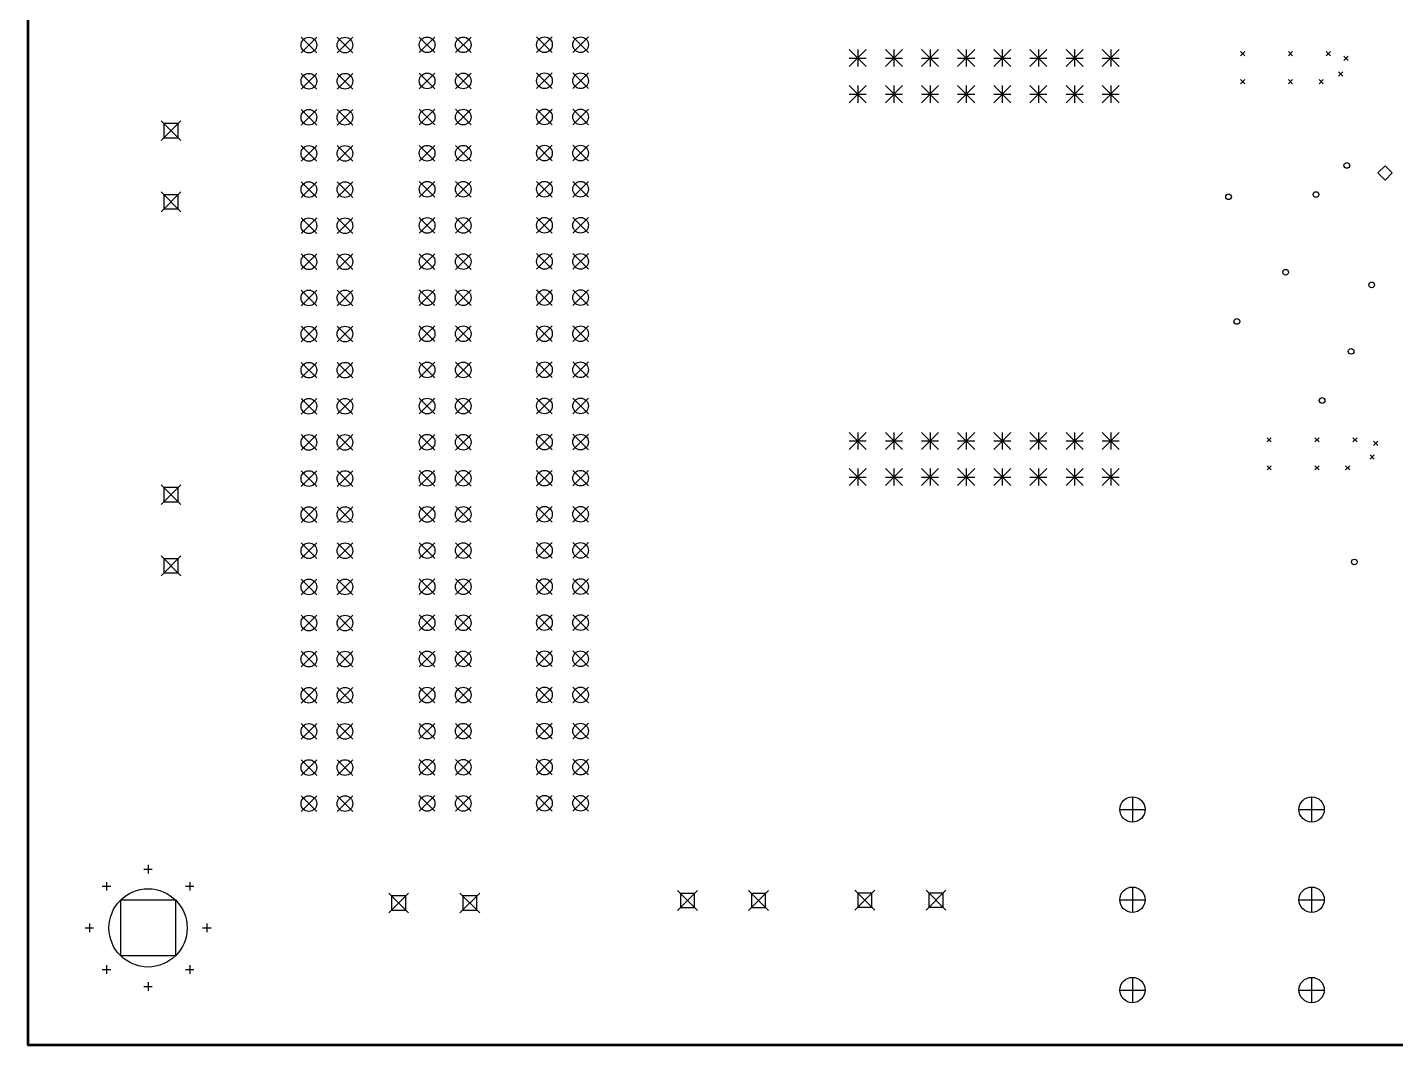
# Model space of a CAD drawing. Extents: x 12 to 214, y -262 to -15.
# Drawn here: x 17.7 to 113.9, y -210.4 to -138.8 of the extents above; entities that cross this region are included whole.
import ezdxf

# ---------------------------------------------------------------- set-up
doc = ezdxf.new("R2010")
doc.units = 0
doc.header["$MEASUREMENT"] = 0
doc.layers.add('BLACK', color=7, linetype='CONTINUOUS')

msp = doc.modelspace()

# ---------------------------------------------------------------- linework, layer by layer
at = {"layer": 'Black'}
for p, q in [((17.6792, -210.312), (17.6792, -15.2654)), ((17.7792, -210.312), (17.7792, -15.2654)), ((45.228, -139.439), (46.328, -140.539)), ((46.328, -139.439), (45.228, -140.539)), ((47.768, -139.439), (48.868, -140.539)), ((48.868, -139.439), (47.768, -140.539)), ((53.4758, -139.429), (54.5758, -140.529)), ((54.5758, -139.429), (53.4758, -140.529)), ((56.0158, -139.429), (57.1158, -140.529)), ((57.1158, -139.429), (56.0158, -140.529)), ((36.915, -139.455), (38.015, -140.555)), ((38.015, -139.455), (36.915, -140.555)), ((39.455, -139.455), (40.555, -140.555)), ((40.555, -139.455), (39.455, -140.555)), ((75.4476, -140.319), (76.6476, -141.519)), ((76.6476, -140.319), (75.4476, -141.519)), ((76.0476, -140.319), (76.0476, -141.519)), ((77.9876, -140.319), (79.1876, -141.519)), ((79.1876, -140.319), (77.9876, -141.519)), ((78.5876, -140.319), (78.5876, -141.519)), ((80.5276, -140.319), (81.7276, -141.519)), ((81.7276, -140.319), (80.5276, -141.519)), ((81.1276, -140.319), (81.1276, -141.519)), ((83.0676, -140.319), (84.2676, -141.519)), ((84.2676, -140.319), (83.0676, -141.519)), ((83.6676, -140.319), (83.6676, -141.519)), ((85.6076, -140.319), (86.8076, -141.519)), ((86.8076, -140.319), (85.6076, -141.519)), ((86.2076, -140.319), (86.2076, -141.519)), ((88.1476, -140.319), (89.3476, -141.519)), ((89.3476, -140.319), (88.1476, -141.519)), ((88.7476, -140.319), (88.7476, -141.519)), ((90.6876, -140.319), (91.8876, -141.519)), ((91.8876, -140.319), (90.6876, -141.519)), ((91.2876, -140.319), (91.2876, -141.519)), ((93.2276, -140.319), (94.4276, -141.519)), ((94.4276, -140.319), (93.2276, -141.519)), ((93.8276, -140.319), (93.8276, -141.519)), ((75.4476, -140.919), (76.6476, -140.919)), ((77.9876, -140.919), (79.1876, -140.919)), ((80.5276, -140.919), (81.7276, -140.919)), ((83.0676, -140.919), (84.2676, -140.919)), ((85.6076, -140.919), (86.8076, -140.919)), ((88.1476, -140.919), (89.3476, -140.919)), ((90.6876, -140.919), (91.8876, -140.919)), ((93.2276, -140.919), (94.4276, -140.919)), ((102.946, -140.462), (103.246, -140.762)), ((103.246, -140.462), (102.946, -140.762)), ((106.312, -140.462), (106.612, -140.762)), ((106.612, -140.462), (106.312, -140.762)), ((108.979, -140.462), (109.279, -140.762)), ((109.279, -140.462), (108.979, -140.762)), ((110.213, -140.795), (110.513, -141.095)), ((110.513, -140.795), (110.213, -141.095)), ((36.915, -141.995), (38.015, -143.095)), ((38.015, -141.995), (36.915, -143.095)), ((39.455, -141.995), (40.555, -143.095)), ((40.555, -141.995), (39.455, -143.095)), ((45.228, -141.979), (46.328, -143.079)), ((46.328, -141.979), (45.228, -143.079)), ((47.768, -141.979), (48.868, -143.079)), ((48.868, -141.979), (47.768, -143.079)), ((53.4758, -141.969), (54.5758, -143.069)), ((54.5758, -141.969), (53.4758, -143.069)), ((56.0158, -141.969), (57.1158, -143.069)), ((57.1158, -141.969), (56.0158, -143.069)), ((109.832, -141.887), (110.132, -142.187)), ((110.132, -141.887), (109.832, -142.187)), ((75.4476, -142.859), (76.6476, -144.059)), ((76.6476, -142.859), (75.4476, -144.059)), ((76.0476, -142.859), (76.0476, -144.059)), ((77.9876, -142.859), (79.1876, -144.059)), ((79.1876, -142.859), (77.9876, -144.059)), ((78.5876, -142.859), (78.5876, -144.059)), ((80.5276, -142.859), (81.7276, -144.059)), ((81.7276, -142.859), (80.5276, -144.059)), ((81.1276, -142.859), (81.1276, -144.059)), ((83.0676, -142.859), (84.2676, -144.059)), ((84.2676, -142.859), (83.0676, -144.059)), ((83.6676, -142.859), (83.6676, -144.059)), ((85.6076, -142.859), (86.8076, -144.059)), ((86.8076, -142.859), (85.6076, -144.059)), ((86.2076, -142.859), (86.2076, -144.059)), ((88.1476, -142.859), (89.3476, -144.059)), ((89.3476, -142.859), (88.1476, -144.059)), ((88.7476, -142.859), (88.7476, -144.059)), ((90.6876, -142.859), (91.8876, -144.059)), ((91.8876, -142.859), (90.6876, -144.059)), ((91.2876, -142.859), (91.2876, -144.059)), ((93.2276, -142.859), (94.4276, -144.059)), ((94.4276, -142.859), (93.2276, -144.059)), ((93.8276, -142.859), (93.8276, -144.059)), ((102.946, -142.43), (103.246, -142.73)), ((103.246, -142.43), (102.946, -142.73)), ((106.312, -142.43), (106.612, -142.73)), ((106.612, -142.43), (106.312, -142.73)), ((108.471, -142.43), (108.771, -142.73)), ((108.771, -142.43), (108.471, -142.73)), ((75.4476, -143.459), (76.6476, -143.459)), ((77.9876, -143.459), (79.1876, -143.459)), ((80.5276, -143.459), (81.7276, -143.459)), ((83.0676, -143.459), (84.2676, -143.459)), ((85.6076, -143.459), (86.8076, -143.459)), ((88.1476, -143.459), (89.3476, -143.459)), ((90.6876, -143.459), (91.8876, -143.459)), ((93.2276, -143.459), (94.4276, -143.459)), ((36.915, -144.535), (38.015, -145.635)), ((38.015, -144.535), (36.915, -145.635)), ((39.455, -144.535), (40.555, -145.635)), ((40.555, -144.535), (39.455, -145.635)), ((45.228, -144.519), (46.328, -145.619)), ((46.328, -144.519), (45.228, -145.619)), ((47.768, -144.519), (48.868, -145.619)), ((48.868, -144.519), (47.768, -145.619)), ((53.4758, -144.509), (54.5758, -145.609)), ((54.5758, -144.509), (53.4758, -145.609)), ((56.0158, -144.509), (57.1158, -145.609)), ((57.1158, -144.509), (56.0158, -145.609)), ((27.0749, -145.326), (28.4749, -146.726)), ((28.4749, -145.326), (27.0749, -146.726)), ((28.2699, -145.532), (27.2799, -145.532)), ((27.2799, -145.532), (27.2799, -146.521)), ((28.2699, -146.521), (28.2699, -145.532)), ((27.2799, -146.521), (28.2699, -146.521)), ((36.915, -147.075), (38.015, -148.175)), ((38.015, -147.075), (36.915, -148.175)), ((39.455, -147.075), (40.555, -148.175)), ((40.555, -147.075), (39.455, -148.175)), ((45.228, -147.059), (46.328, -148.159)), ((46.328, -147.059), (45.228, -148.159)), ((47.768, -147.059), (48.868, -148.159)), ((48.868, -147.059), (47.768, -148.159)), ((53.4758, -147.049), (54.5758, -148.149)), ((54.5758, -147.049), (53.4758, -148.149)), ((56.0158, -147.049), (57.1158, -148.149)), ((57.1158, -147.049), (56.0158, -148.149)), ((113.106, -148.496), (112.606, -148.996)), ((112.606, -148.996), (113.106, -149.496)), ((113.606, -148.996), (113.106, -148.496)), ((113.106, -149.496), (113.606, -148.996)), ((36.915, -149.615), (38.015, -150.715)), ((38.015, -149.615), (36.915, -150.715)), ((39.455, -149.615), (40.555, -150.715)), ((40.555, -149.615), (39.455, -150.715)), ((45.228, -149.599), (46.328, -150.699)), ((46.328, -149.599), (45.228, -150.699)), ((47.768, -149.599), (48.868, -150.699)), ((48.868, -149.599), (47.768, -150.699)), ((53.4758, -149.589), (54.5758, -150.689)), ((54.5758, -149.589), (53.4758, -150.689)), ((56.0158, -149.589), (57.1158, -150.689)), ((57.1158, -149.589), (56.0158, -150.689)), ((27.0749, -150.326), (28.4749, -151.726)), ((28.4749, -150.326), (27.0749, -151.726)), ((28.2699, -150.532), (27.2799, -150.532)), ((27.2799, -150.532), (27.2799, -151.521)), ((28.2699, -151.521), (28.2699, -150.532)), ((27.2799, -151.521), (28.2699, -151.521)), ((36.915, -152.155), (38.015, -153.255)), ((38.015, -152.155), (36.915, -153.255)), ((39.455, -152.155), (40.555, -153.255)), ((40.555, -152.155), (39.455, -153.255)), ((45.228, -152.139), (46.328, -153.239)), ((46.328, -152.139), (45.228, -153.239)), ((47.768, -152.139), (48.868, -153.239)), ((48.868, -152.139), (47.768, -153.239)), ((53.4758, -152.129), (54.5758, -153.229)), ((54.5758, -152.129), (53.4758, -153.229)), ((56.0158, -152.129), (57.1158, -153.229)), ((57.1158, -152.129), (56.0158, -153.229)), ((36.915, -154.695), (38.015, -155.795)), ((38.015, -154.695), (36.915, -155.795)), ((39.455, -154.695), (40.555, -155.795)), ((40.555, -154.695), (39.455, -155.795)), ((45.228, -154.679), (46.328, -155.779)), ((46.328, -154.679), (45.228, -155.779)), ((47.768, -154.679), (48.868, -155.779)), ((48.868, -154.679), (47.768, -155.779)), ((53.4758, -154.669), (54.5758, -155.769)), ((54.5758, -154.669), (53.4758, -155.769)), ((56.0158, -154.669), (57.1158, -155.769)), ((57.1158, -154.669), (56.0158, -155.769)), ((36.915, -157.235), (38.015, -158.335)), ((38.015, -157.235), (36.915, -158.335)), ((39.455, -157.235), (40.555, -158.335)), ((40.555, -157.235), (39.455, -158.335)), ((45.228, -157.219), (46.328, -158.319)), ((46.328, -157.219), (45.228, -158.319)), ((47.768, -157.219), (48.868, -158.319)), ((48.868, -157.219), (47.768, -158.319)), ((53.4758, -157.209), (54.5758, -158.309)), ((54.5758, -157.209), (53.4758, -158.309)), ((56.0158, -157.209), (57.1158, -158.309)), ((57.1158, -157.209), (56.0158, -158.309)), ((36.915, -159.775), (38.015, -160.875)), ((38.015, -159.775), (36.915, -160.875)), ((39.455, -159.775), (40.555, -160.875)), ((40.555, -159.775), (39.455, -160.875)), ((45.228, -159.759), (46.328, -160.859)), ((46.328, -159.759), (45.228, -160.859)), ((47.768, -159.759), (48.868, -160.859)), ((48.868, -159.759), (47.768, -160.859)), ((53.4758, -159.749), (54.5758, -160.849)), ((54.5758, -159.749), (53.4758, -160.849)), ((56.0158, -159.749), (57.1158, -160.849)), ((57.1158, -159.749), (56.0158, -160.849)), ((36.915, -162.315), (38.015, -163.415)), ((38.015, -162.315), (36.915, -163.415)), ((39.455, -162.315), (40.555, -163.415)), ((40.555, -162.315), (39.455, -163.415)), ((45.228, -162.299), (46.328, -163.399)), ((46.328, -162.299), (45.228, -163.399)), ((47.768, -162.299), (48.868, -163.399)), ((48.868, -162.299), (47.768, -163.399)), ((53.4758, -162.289), (54.5758, -163.389)), ((54.5758, -162.289), (53.4758, -163.389)), ((56.0158, -162.289), (57.1158, -163.389)), ((57.1158, -162.289), (56.0158, -163.389)), ((36.915, -164.855), (38.015, -165.955)), ((38.015, -164.855), (36.915, -165.955)), ((39.455, -164.855), (40.555, -165.955)), ((40.555, -164.855), (39.455, -165.955)), ((45.228, -164.839), (46.328, -165.939)), ((46.328, -164.839), (45.228, -165.939)), ((47.768, -164.839), (48.868, -165.939)), ((48.868, -164.839), (47.768, -165.939)), ((53.4758, -164.829), (54.5758, -165.929)), ((54.5758, -164.829), (53.4758, -165.929)), ((56.0158, -164.829), (57.1158, -165.929)), ((57.1158, -164.829), (56.0158, -165.929)), ((75.4476, -167.243), (76.6476, -168.443)), ((76.6476, -167.243), (75.4476, -168.443)), ((76.0476, -167.243), (76.0476, -168.443)), ((77.9876, -167.243), (79.1876, -168.443)), ((79.1876, -167.243), (77.9876, -168.443)), ((78.5876, -167.243), (78.5876, -168.443)), ((80.5276, -167.243), (81.7276, -168.443)), ((81.7276, -167.243), (80.5276, -168.443)), ((81.1276, -167.243), (81.1276, -168.443)), ((83.0676, -167.243), (84.2676, -168.443)), ((84.2676, -167.243), (83.0676, -168.443)), ((83.6676, -167.243), (83.6676, -168.443)), ((85.6076, -167.243), (86.8076, -168.443)), ((86.8076, -167.243), (85.6076, -168.443)), ((86.2076, -167.243), (86.2076, -168.443)), ((88.1476, -167.243), (89.3476, -168.443)), ((89.3476, -167.243), (88.1476, -168.443)), ((88.7476, -167.243), (88.7476, -168.443)), ((90.6876, -167.243), (91.8876, -168.443)), ((91.8876, -167.243), (90.6876, -168.443)), ((91.2876, -167.243), (91.2876, -168.443)), ((93.2276, -167.243), (94.4276, -168.443)), ((94.4276, -167.243), (93.2276, -168.443)), ((93.8276, -167.243), (93.8276, -168.443)), ((36.915, -167.395), (38.015, -168.495)), ((38.015, -167.395), (36.915, -168.495)), ((39.455, -167.395), (40.555, -168.495)), ((40.555, -167.395), (39.455, -168.495)), ((45.228, -167.379), (46.328, -168.479)), ((46.328, -167.379), (45.228, -168.479)), ((47.768, -167.379), (48.868, -168.479)), ((48.868, -167.379), (47.768, -168.479)), ((53.4758, -167.369), (54.5758, -168.469)), ((54.5758, -167.369), (53.4758, -168.469)), ((56.0158, -167.369), (57.1158, -168.469)), ((57.1158, -167.369), (56.0158, -168.469)), ((75.4476, -167.843), (76.6476, -167.843)), ((77.9876, -167.843), (79.1876, -167.843)), ((80.5276, -167.843), (81.7276, -167.843)), ((83.0676, -167.843), (84.2676, -167.843)), ((85.6076, -167.843), (86.8076, -167.843)), ((88.1476, -167.843), (89.3476, -167.843)), ((90.6876, -167.843), (91.8876, -167.843)), ((93.2276, -167.843), (94.4276, -167.843)), ((104.816, -167.614), (105.115, -167.914)), ((105.115, -167.614), (104.816, -167.914)), ((108.181, -167.614), (108.481, -167.914)), ((108.481, -167.614), (108.181, -167.914)), ((110.848, -167.614), (111.148, -167.914)), ((111.148, -167.614), (110.848, -167.914)), ((112.308, -167.868), (112.608, -168.168)), ((112.608, -167.868), (112.308, -168.168)), ((112.054, -168.821), (112.355, -169.121)), ((112.355, -168.821), (112.054, -169.121)), ((36.915, -169.935), (38.015, -171.035)), ((38.015, -169.935), (36.915, -171.035)), ((39.455, -169.935), (40.555, -171.035)), ((40.555, -169.935), (39.455, -171.035)), ((45.228, -169.919), (46.328, -171.019)), ((46.328, -169.919), (45.228, -171.019)), ((47.768, -169.919), (48.868, -171.019)), ((48.868, -169.919), (47.768, -171.019)), ((53.4758, -169.909), (54.5758, -171.009)), ((54.5758, -169.909), (53.4758, -171.009)), ((56.0158, -169.909), (57.1158, -171.009)), ((57.1158, -169.909), (56.0158, -171.009)), ((75.4476, -169.783), (76.6476, -170.983)), ((76.6476, -169.783), (75.4476, -170.983)), ((76.0476, -169.783), (76.0476, -170.983)), ((77.9876, -169.783), (79.1876, -170.983)), ((79.1876, -169.783), (77.9876, -170.983)), ((78.5876, -169.783), (78.5876, -170.983)), ((80.5276, -169.783), (81.7276, -170.983)), ((81.7276, -169.783), (80.5276, -170.983)), ((81.1276, -169.783), (81.1276, -170.983)), ((83.0676, -169.783), (84.2676, -170.983)), ((84.2676, -169.783), (83.0676, -170.983)), ((83.6676, -169.783), (83.6676, -170.983)), ((85.6076, -169.783), (86.8076, -170.983)), ((86.8076, -169.783), (85.6076, -170.983)), ((86.2076, -169.783), (86.2076, -170.983)), ((88.1476, -169.783), (89.3476, -170.983)), ((89.3476, -169.783), (88.1476, -170.983)), ((88.7476, -169.783), (88.7476, -170.983)), ((90.6876, -169.783), (91.8876, -170.983)), ((91.8876, -169.783), (90.6876, -170.983)), ((91.2876, -169.783), (91.2876, -170.983)), ((93.2276, -169.783), (94.4276, -170.983)), ((94.4276, -169.783), (93.2276, -170.983)), ((93.8276, -169.783), (93.8276, -170.983)), ((104.816, -169.583), (105.115, -169.883)), ((105.115, -169.583), (104.816, -169.883)), ((108.181, -169.583), (108.481, -169.883)), ((108.481, -169.583), (108.181, -169.883)), ((110.34, -169.583), (110.64, -169.883)), ((110.64, -169.583), (110.34, -169.883)), ((27.0749, -170.917), (28.4749, -172.317)), ((28.4749, -170.917), (27.0749, -172.317)), ((28.2699, -171.122), (27.2799, -171.122)), ((27.2799, -171.122), (27.2799, -172.112)), ((28.2699, -172.112), (28.2699, -171.122)), ((75.4476, -170.383), (76.6476, -170.383)), ((77.9876, -170.383), (79.1876, -170.383)), ((80.5276, -170.383), (81.7276, -170.383)), ((83.0676, -170.383), (84.2676, -170.383)), ((85.6076, -170.383), (86.8076, -170.383)), ((88.1476, -170.383), (89.3476, -170.383)), ((90.6876, -170.383), (91.8876, -170.383)), ((93.2276, -170.383), (94.4276, -170.383)), ((27.2799, -172.112), (28.2699, -172.112)), ((36.915, -172.475), (38.015, -173.575)), ((38.015, -172.475), (36.915, -173.575)), ((39.455, -172.475), (40.555, -173.575)), ((40.555, -172.475), (39.455, -173.575)), ((45.228, -172.459), (46.328, -173.559)), ((46.328, -172.459), (45.228, -173.559)), ((47.768, -172.459), (48.868, -173.559)), ((48.868, -172.459), (47.768, -173.559)), ((53.4758, -172.449), (54.5758, -173.549)), ((54.5758, -172.449), (53.4758, -173.549)), ((56.0158, -172.449), (57.1158, -173.549)), ((57.1158, -172.449), (56.0158, -173.549)), ((36.915, -175.015), (38.015, -176.115)), ((38.015, -175.015), (36.915, -176.115)), ((39.455, -175.015), (40.555, -176.115)), ((40.555, -175.015), (39.455, -176.115)), ((45.228, -174.999), (46.328, -176.099)), ((46.328, -174.999), (45.228, -176.099)), ((47.768, -174.999), (48.868, -176.099)), ((48.868, -174.999), (47.768, -176.099)), ((53.4758, -174.989), (54.5758, -176.089)), ((54.5758, -174.989), (53.4758, -176.089)), ((56.0158, -174.989), (57.1158, -176.089)), ((57.1158, -174.989), (56.0158, -176.089)), ((27.0749, -175.917), (28.4749, -177.317)), ((28.4749, -175.917), (27.0749, -177.317)), ((28.2699, -176.122), (27.2799, -176.122)), ((27.2799, -176.122), (27.2799, -177.112)), ((28.2699, -177.112), (28.2699, -176.122)), ((27.2799, -177.112), (28.2699, -177.112)), ((36.915, -177.555), (38.015, -178.655)), ((38.015, -177.555), (36.915, -178.655)), ((39.455, -177.555), (40.555, -178.655)), ((40.555, -177.555), (39.455, -178.655)), ((45.228, -177.539), (46.328, -178.639)), ((46.328, -177.539), (45.228, -178.639)), ((47.768, -177.539), (48.868, -178.639)), ((48.868, -177.539), (47.768, -178.639)), ((53.4758, -177.529), (54.5758, -178.629)), ((54.5758, -177.529), (53.4758, -178.629)), ((56.0158, -177.529), (57.1158, -178.629)), ((57.1158, -177.529), (56.0158, -178.629)), ((36.915, -180.095), (38.015, -181.195)), ((38.015, -180.095), (36.915, -181.195)), ((39.455, -180.095), (40.555, -181.195)), ((40.555, -180.095), (39.455, -181.195)), ((45.228, -180.079), (46.328, -181.179)), ((46.328, -180.079), (45.228, -181.179)), ((47.768, -180.079), (48.868, -181.179)), ((48.868, -180.079), (47.768, -181.179)), ((53.4758, -180.069), (54.5758, -181.169)), ((54.5758, -180.069), (53.4758, -181.169)), ((56.0158, -180.069), (57.1158, -181.169)), ((57.1158, -180.069), (56.0158, -181.169)), ((36.915, -182.635), (38.015, -183.735)), ((38.015, -182.635), (36.915, -183.735)), ((39.455, -182.635), (40.555, -183.735)), ((40.555, -182.635), (39.455, -183.735)), ((45.228, -182.619), (46.328, -183.719)), ((46.328, -182.619), (45.228, -183.719)), ((47.768, -182.619), (48.868, -183.719)), ((48.868, -182.619), (47.768, -183.719)), ((53.4758, -182.609), (54.5758, -183.709)), ((54.5758, -182.609), (53.4758, -183.709)), ((56.0158, -182.609), (57.1158, -183.709)), ((57.1158, -182.609), (56.0158, -183.709)), ((36.915, -185.175), (38.015, -186.275)), ((38.015, -185.175), (36.915, -186.275)), ((39.455, -185.175), (40.555, -186.275)), ((40.555, -185.175), (39.455, -186.275)), ((45.228, -185.159), (46.328, -186.259)), ((46.328, -185.159), (45.228, -186.259)), ((47.768, -185.159), (48.868, -186.259)), ((48.868, -185.159), (47.768, -186.259)), ((53.4758, -185.149), (54.5758, -186.249)), ((54.5758, -185.149), (53.4758, -186.249)), ((56.0158, -185.149), (57.1158, -186.249)), ((57.1158, -185.149), (56.0158, -186.249)), ((36.915, -187.715), (38.015, -188.815)), ((38.015, -187.715), (36.915, -188.815)), ((39.455, -187.715), (40.555, -188.815)), ((40.555, -187.715), (39.455, -188.815)), ((45.228, -187.699), (46.328, -188.799)), ((46.328, -187.699), (45.228, -188.799)), ((47.768, -187.699), (48.868, -188.799)), ((48.868, -187.699), (47.768, -188.799)), ((53.4758, -187.689), (54.5758, -188.789)), ((54.5758, -187.689), (53.4758, -188.789)), ((56.0158, -187.689), (57.1158, -188.789)), ((57.1158, -187.689), (56.0158, -188.789)), ((36.915, -190.255), (38.015, -191.355)), ((38.015, -190.255), (36.915, -191.355)), ((39.455, -190.255), (40.555, -191.355)), ((40.555, -190.255), (39.455, -191.355)), ((45.228, -190.239), (46.328, -191.339)), ((46.328, -190.239), (45.228, -191.339)), ((47.768, -190.239), (48.868, -191.339)), ((48.868, -190.239), (47.768, -191.339)), ((53.4758, -190.229), (54.5758, -191.329)), ((54.5758, -190.229), (53.4758, -191.329)), ((56.0158, -190.229), (57.1158, -191.329)), ((57.1158, -190.229), (56.0158, -191.329)), ((36.915, -192.795), (38.015, -193.895)), ((38.015, -192.795), (36.915, -193.895)), ((39.455, -192.795), (40.555, -193.895)), ((40.555, -192.795), (39.455, -193.895)), ((45.228, -192.779), (46.328, -193.879)), ((46.328, -192.779), (45.228, -193.879)), ((47.768, -192.779), (48.868, -193.879)), ((48.868, -192.779), (47.768, -193.879)), ((53.4758, -192.769), (54.5758, -193.869)), ((54.5758, -192.769), (53.4758, -193.869)), ((56.0158, -192.769), (57.1158, -193.869)), ((57.1158, -192.769), (56.0158, -193.869)), ((95.3516, -192.861), (95.3516, -194.641)), ((107.95, -192.861), (107.95, -194.641)), ((94.4616, -193.751), (96.2416, -193.751)), ((107.06, -193.751), (108.84, -193.751)), ((25.862, -197.957), (26.462, -197.957)), ((26.162, -197.657), (26.162, -198.257)), ((23.2352, -198.856), (23.2352, -199.456)), ((29.0888, -198.856), (29.0888, -199.456)), ((22.9352, -199.156), (23.5352, -199.156)), ((28.7888, -199.156), (29.3888, -199.156)), ((43.0788, -199.63), (44.4788, -201.03)), ((44.4788, -199.63), (43.0788, -201.03)), ((44.2738, -199.835), (43.2838, -199.835)), ((43.2838, -199.835), (43.2838, -200.825)), ((44.2738, -200.825), (44.2738, -199.835)), ((48.0788, -199.63), (49.4788, -201.03)), ((49.4788, -199.63), (48.0788, -201.03)), ((49.2738, -199.835), (48.2838, -199.835)), ((48.2838, -199.835), (48.2838, -200.825)), ((49.2738, -200.825), (49.2738, -199.835)), ((63.3734, -199.452), (64.7734, -200.852)), ((64.7734, -199.452), (63.3734, -200.852)), ((64.5684, -199.657), (63.5784, -199.657)), ((63.5784, -199.657), (63.5784, -200.647)), ((64.5684, -200.647), (64.5684, -199.657)), ((68.3734, -199.452), (69.7734, -200.852)), ((69.7734, -199.452), (68.3734, -200.852)), ((69.5684, -199.657), (68.5784, -199.657)), ((68.5784, -199.657), (68.5784, -200.647)), ((69.5684, -200.647), (69.5684, -199.657)), ((75.8448, -199.427), (77.2448, -200.827)), ((77.2448, -199.427), (75.8448, -200.827)), ((77.0398, -199.632), (76.0498, -199.632)), ((76.0498, -199.632), (76.0498, -200.622)), ((77.0398, -200.622), (77.0398, -199.632)), ((80.8448, -199.427), (82.2448, -200.827)), ((82.2448, -199.427), (80.8448, -200.827)), ((82.0398, -199.632), (81.0498, -199.632)), ((81.0498, -199.632), (81.0498, -200.622)), ((82.0398, -200.622), (82.0398, -199.632)), ((95.3516, -199.211), (95.3516, -200.991)), ((107.95, -199.211), (107.95, -200.991)), ((28.1066, -200.138), (24.2174, -200.138)), ((24.2174, -200.138), (24.2174, -204.027)), ((28.1066, -204.027), (28.1066, -200.138)), ((43.2838, -200.825), (44.2738, -200.825)), ((48.2838, -200.825), (49.2738, -200.825)), ((63.5784, -200.647), (64.5684, -200.647)), ((68.5784, -200.647), (69.5684, -200.647)), ((76.0498, -200.622), (77.0398, -200.622)), ((81.0498, -200.622), (82.0398, -200.622)), ((94.4616, -200.101), (96.2416, -200.101)), ((107.06, -200.101), (108.84, -200.101)), ((22.037, -201.782), (22.037, -202.382)), ((30.287, -201.782), (30.287, -202.382)), ((21.737, -202.082), (22.337, -202.082)), ((29.987, -202.082), (30.587, -202.082)), ((23.2352, -204.709), (23.2352, -205.309)), ((24.2174, -204.027), (28.1066, -204.027)), ((29.0888, -204.709), (29.0888, -205.309)), ((22.9352, -205.009), (23.5352, -205.009)), ((28.7888, -205.009), (29.3888, -205.009)), ((95.3516, -205.561), (95.3516, -207.341)), ((107.95, -205.561), (107.95, -207.341)), ((25.862, -206.207), (26.462, -206.207)), ((26.162, -205.907), (26.162, -206.507)), ((94.4616, -206.451), (96.2416, -206.451)), ((107.06, -206.451), (108.84, -206.451)), ((17.7292, -210.262), (214.173, -210.262)), ((17.7292, -210.362), (214.173, -210.362))]:
    msp.add_line(p, q, dxfattribs=at)
for centre, radius in [((45.778, -139.989), 0.55), ((48.318, -139.989), 0.55), ((54.0258, -139.979), 0.55), ((56.5658, -139.979), 0.55), ((37.465, -140.005), 0.55), ((40.005, -140.005), 0.55), ((37.465, -142.545), 0.55), ((40.005, -142.545), 0.55), ((45.778, -142.529), 0.55), ((48.318, -142.529), 0.55), ((54.0258, -142.519), 0.55), ((56.5658, -142.519), 0.55), ((37.465, -145.085), 0.55), ((40.005, -145.085), 0.55), ((45.778, -145.069), 0.55), ((48.318, -145.069), 0.55), ((54.0258, -145.059), 0.55), ((56.5658, -145.059), 0.55), ((37.465, -147.625), 0.55), ((40.005, -147.625), 0.55), ((45.778, -147.609), 0.55), ((48.318, -147.609), 0.55), ((54.0258, -147.599), 0.55), ((56.5658, -147.599), 0.55), ((110.419, -148.468), 0.2), ((37.465, -150.165), 0.55), ((40.005, -150.165), 0.55), ((45.778, -150.149), 0.55), ((48.318, -150.149), 0.55), ((54.0258, -150.139), 0.55), ((56.5658, -150.139), 0.55), ((102.108, -150.673), 0.2), ((108.255, -150.52), 0.2), ((37.465, -152.705), 0.55), ((40.005, -152.705), 0.55), ((45.778, -152.689), 0.55), ((48.318, -152.689), 0.55), ((54.0258, -152.679), 0.55), ((56.5658, -152.679), 0.55), ((37.465, -155.245), 0.55), ((40.005, -155.245), 0.55), ((45.778, -155.229), 0.55), ((48.318, -155.229), 0.55), ((54.0258, -155.219), 0.55), ((56.5658, -155.219), 0.55), ((106.121, -155.981), 0.2), ((112.166, -156.87), 0.2), ((37.465, -157.785), 0.55), ((40.005, -157.785), 0.55), ((45.778, -157.769), 0.55), ((48.318, -157.769), 0.55), ((54.0258, -157.759), 0.55), ((56.5658, -157.759), 0.55), ((102.692, -159.436), 0.2), ((37.465, -160.325), 0.55), ((40.005, -160.325), 0.55), ((45.778, -160.309), 0.55), ((48.318, -160.309), 0.55), ((54.0258, -160.299), 0.55), ((56.5658, -160.299), 0.55), ((110.719, -161.544), 0.2), ((37.465, -162.865), 0.55), ((40.005, -162.865), 0.55), ((45.778, -162.849), 0.55), ((48.318, -162.849), 0.55), ((54.0258, -162.839), 0.55), ((56.5658, -162.839), 0.55), ((37.465, -165.405), 0.55), ((40.005, -165.405), 0.55), ((45.778, -165.389), 0.55), ((48.318, -165.389), 0.55), ((54.0258, -165.379), 0.55), ((56.5658, -165.379), 0.55), ((108.687, -164.998), 0.2), ((37.465, -167.945), 0.55), ((40.005, -167.945), 0.55), ((45.778, -167.929), 0.55), ((48.318, -167.929), 0.55), ((54.0258, -167.919), 0.55), ((56.5658, -167.919), 0.55), ((37.465, -170.485), 0.55), ((40.005, -170.485), 0.55), ((45.778, -170.469), 0.55), ((48.318, -170.469), 0.55), ((54.0258, -170.459), 0.55), ((56.5658, -170.459), 0.55), ((37.465, -173.025), 0.55), ((40.005, -173.025), 0.55), ((45.778, -173.009), 0.55), ((48.318, -173.009), 0.55), ((54.0258, -172.999), 0.55), ((56.5658, -172.999), 0.55), ((37.465, -175.565), 0.55), ((40.005, -175.565), 0.55), ((45.778, -175.549), 0.55), ((48.318, -175.549), 0.55), ((54.0258, -175.539), 0.55), ((56.5658, -175.539), 0.55), ((110.947, -176.352), 0.2), ((37.465, -178.105), 0.55), ((40.005, -178.105), 0.55), ((45.778, -178.089), 0.55), ((48.318, -178.089), 0.55), ((54.0258, -178.079), 0.55), ((56.5658, -178.079), 0.55), ((37.465, -180.645), 0.55), ((40.005, -180.645), 0.55), ((45.778, -180.629), 0.55), ((48.318, -180.629), 0.55), ((54.0258, -180.619), 0.55), ((56.5658, -180.619), 0.55), ((37.465, -183.185), 0.55), ((40.005, -183.185), 0.55), ((45.778, -183.169), 0.55), ((48.318, -183.169), 0.55), ((54.0258, -183.159), 0.55), ((56.5658, -183.159), 0.55), ((37.465, -185.725), 0.55), ((40.005, -185.725), 0.55), ((45.778, -185.709), 0.55), ((48.318, -185.709), 0.55), ((54.0258, -185.699), 0.55), ((56.5658, -185.699), 0.55), ((37.465, -188.265), 0.55), ((40.005, -188.265), 0.55), ((45.778, -188.249), 0.55), ((48.318, -188.249), 0.55), ((54.0258, -188.239), 0.55), ((56.5658, -188.239), 0.55), ((37.465, -190.805), 0.55), ((40.005, -190.805), 0.55), ((45.778, -190.789), 0.55), ((48.318, -190.789), 0.55), ((54.0258, -190.779), 0.55), ((56.5658, -190.779), 0.55), ((37.465, -193.345), 0.55), ((40.005, -193.345), 0.55), ((45.778, -193.329), 0.55), ((48.318, -193.329), 0.55), ((54.0258, -193.319), 0.55), ((56.5658, -193.319), 0.55), ((95.3516, -193.751), 0.89), ((107.95, -193.751), 0.89), ((26.162, -202.082), 2.75), ((95.3516, -200.101), 0.89), ((107.95, -200.101), 0.89), ((95.3516, -206.451), 0.89), ((107.95, -206.451), 0.89)]:
    msp.add_circle(centre, radius, dxfattribs=at)
for start, end in [(90, 270), (180, 360)]:
    msp.add_arc((17.7292, -210.312), 0.05, start, end, dxfattribs=at)

doc.saveas('drawing.dxf')
